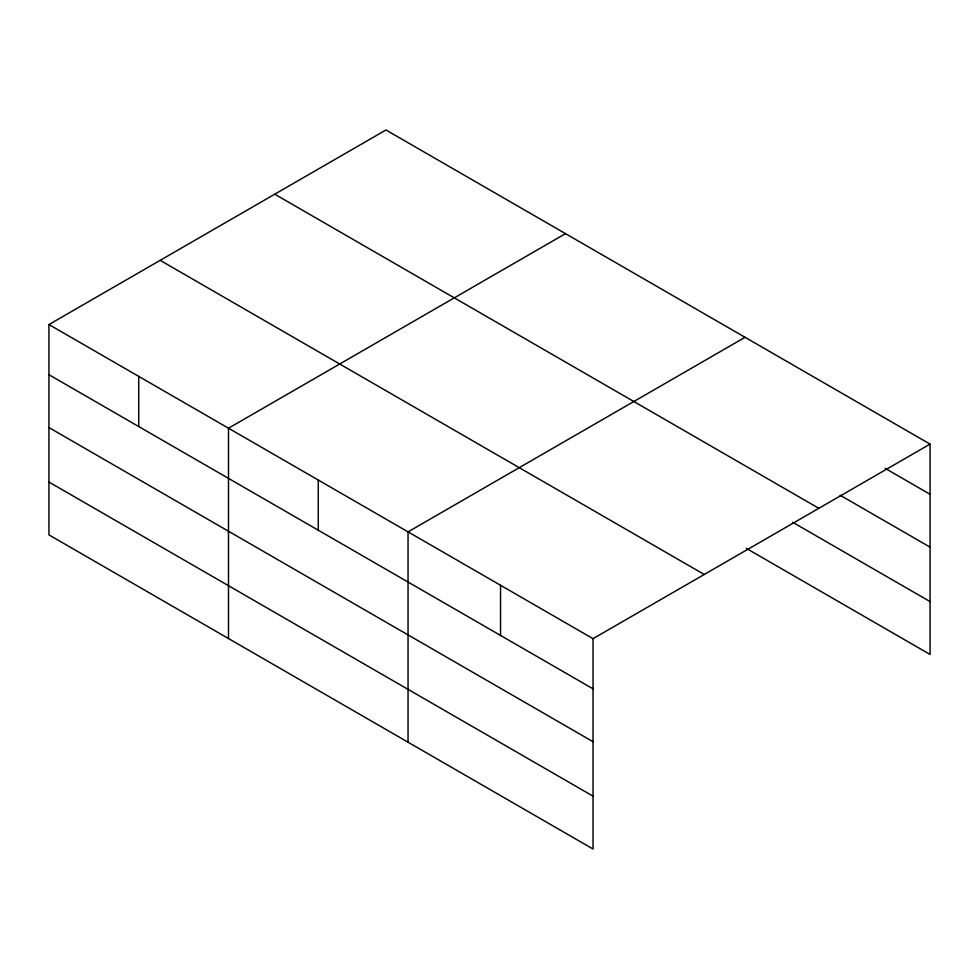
<?xml version="1.0" encoding="UTF-8"?>
<svg xmlns="http://www.w3.org/2000/svg" width="979" height="979" viewBox="0 0 979 979"><rect width="100%" height="100%" fill="white"/><g stroke="black" fill="none" stroke-linecap="round" stroke-linejoin="round"><path stroke-width="1.47" d="M593.041 741.703L593.041 638.675L48.95 324.551L48.95 534.889L593.041 849.013L593.041 741.703L48.95 427.578M746.377 548.411L930.05 654.449L930.05 444.111L385.959 129.987L48.95 324.551M565.507 233.638L228.499 428.215L228.499 638.553M745.056 337.302L408.047 531.878L408.047 742.217M593.041 638.675L930.05 444.111M885.126 468.329L930.05 494.273M840.202 495.252L930.05 547.126M274.744 194.197L818.836 508.321M792.635 522.248L930.05 601.583M160.164 260.341L704.256 574.477M48.95 374.712L593.041 688.849M48.95 482.035L593.041 796.16M500.538 585.283L500.538 635.444M318.273 480.053L318.273 530.214M138.724 376.389L138.724 426.55"/></g></svg>
